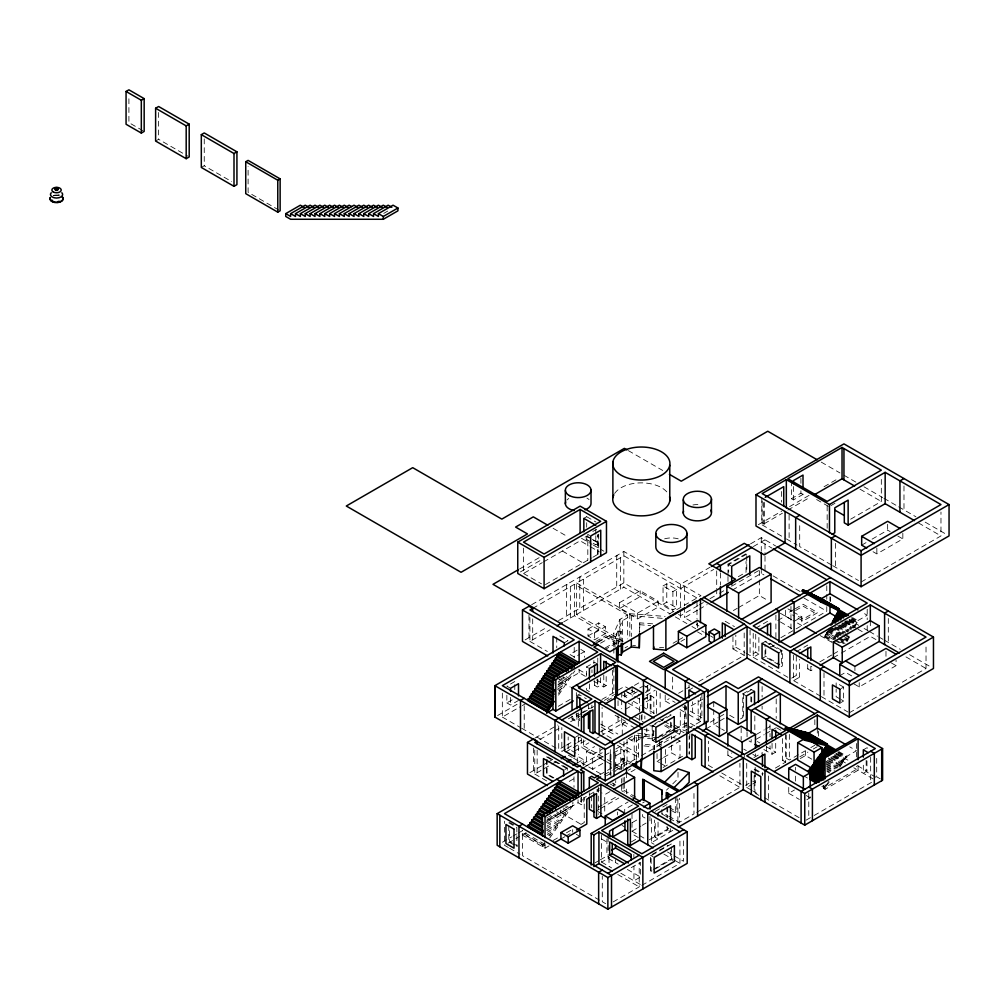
<?xml version="1.0" encoding="UTF-8"?>
<svg xmlns="http://www.w3.org/2000/svg" width="999" height="999" viewBox="0 0 999 999"><rect width="100%" height="100%" fill="white"/><g stroke="black" fill="none" stroke-linecap="round" stroke-linejoin="round"><path stroke-width="0.75" stroke-dasharray="5 3.75" d="M732.954 636.688L732.954 648.9L735.813 647.252L735.813 635.039M675.162 728.908L684.352 723.601L686.138 706.58L686.138 732.167M639.31 632.355L639.735 622.827L653.945 623.913M653.783 749.962L654.333 745.354L641.745 743.955M613.848 646.653L613.848 633.191L619.929 619.392L627.572 614.984L627.572 638.935M615.022 647.277L615.022 638.473L618.306 631.056L621.216 631.493L621.216 641.758M616.57 644.442L616.57 633.965L622.477 620.691L631.331 615.584L665.883 618.681M617.994 644.592L617.994 638.723L621.216 631.493M827.746 632.13L824.125 637.874L824.887 636.475L831.543 640.322M847.102 641.545L849.962 636.226M854.982 626.922L857.854 620.641L852.522 617.569M558.553 695.142L574.887 670.791M549.775 837.936L575.074 802.297M829.12 782.18L825.561 787.175L822.939 785.664M839.809 767.182L846.94 756.255L838.835 751.573M666.458 790.147L668.556 788.049M672.752 783.853L678.009 778.608L678.009 771.628M155.619 141.046L158.629 139.311L187.862 156.181M201.311 167.445L204.246 165.759L231.693 181.606M383.741 213.386L387.737 211.076M583.828 518.369L586.713 516.695M519.63 568.955L540.946 556.643M520.404 571.94L541.633 559.69M592.819 531.443L596.64 529.283M589.373 537.737L586.713 536.201L583.828 537.862L591.808 542.469M523.513 548.101L523.513 573.476L542.282 562.637M543.618 561.863L580.119 540.796L589.123 545.991M593.144 543.244L595.804 544.78L598.688 543.119L590.696 538.498M545.442 584.59L591.595 557.979M592.857 557.255L599.75 553.234M531.668 604.695L623.838 551.473L680.606 584.24L710.064 567.245M532.692 608.391L574.413 584.303L627.572 614.984M623.151 641.296L576.635 614.435L576.635 583.016L623.838 555.769L696.99 598.001M525.074 639.922L547.802 626.798M558.566 620.579L623.838 582.892L673.85 611.763M529.907 617.469L529.907 641.42L550.174 629.72M563.636 621.952L574.413 615.721L619.73 641.882M576.635 614.435L623.838 587.187L670.079 613.886M791.383 480.869L791.383 498.701L800.936 493.181L800.898 490.197M791.345 498.676L793.456 499.9L803.009 494.38L803.009 491.408M619.542 602.659L640.172 590.759L658.241 601.198L658.241 607.055L637.612 618.955L619.542 608.516L619.542 602.659L637.612 613.099L658.241 601.198M758.316 524.687L781.63 511.213M789.585 506.63L809.477 495.142M824.063 486.725L836.001 479.832M762.15 501.036L762.15 524.912L782.429 513.199M787.861 510.064L810.039 497.265M619.542 608.516L640.172 596.615L640.172 590.759M564.26 642.819L567.981 640.671L556.743 634.178M588.024 629.083L598.738 622.901L605.357 626.723L605.357 633.591L594.642 639.772L588.024 635.951L588.024 629.083L594.642 632.904L605.357 626.723M663.049 585.938L666.77 583.791L676.61 589.46L676.61 607.842L672.889 609.989L663.049 604.308L663.049 585.938L672.889 591.608L676.61 589.46M588.024 635.951L598.738 629.77L598.738 622.901M750.486 543.906L761.288 537.662L775.699 545.978M514.785 681.555L506.855 686.138L510.576 688.274M680.606 588.536L713.786 569.393M753.383 546.528L765.009 539.81L765.009 554.77M577.147 650.162L569.817 654.395L574.725 657.217L579.607 654.407M727.984 574.937L727.984 564.135L746.053 553.708M746.765 554.12L728.696 564.547L728.696 572.265M595.879 641.42L605.856 635.664L617.482 642.382L605.019 649.575M830.943 505.606L834.952 503.296M597.277 642.157L605.856 637.2L614.81 642.382L605.019 648.039M663.049 604.308L666.77 602.16L676.61 607.842M598.401 642.107L613.848 633.191M580.831 653.696L584.49 651.585L584.49 657.33M600.549 643.206L616.57 633.965M506.855 695.267L506.855 702.884L513.461 699.075M506.855 702.884L510.576 705.032L518.506 700.449M669.105 614.098L700.961 595.704L680.856 584.103M497.589 715.534L517.757 703.883M559.428 679.832L564.81 676.723M738.311 576.698L746.053 572.227L746.053 561.426M572.302 673.064L568.868 676.623L568.868 678.184L567.145 679.183L563.161 676.872M586.538 676.148L586.538 666.932L594.53 662.312L597.377 663.96M502.335 693.144L502.335 717.082L520.879 706.38M522.202 705.606L526.173 703.321M558.304 684.777L579.133 672.739L585.789 676.585M561.438 679.432L565.434 681.743L567.145 680.756L567.145 679.183M625.024 647.876L627.572 646.415M697.989 605.631L680.606 615.671L675.199 612.549M699.325 604.87L703.333 602.547M710.014 598.688L716.695 594.83L716.695 590.347M719.405 593.269L726.161 589.373M731.568 586.251L758.591 570.641M558.391 681.231L563.711 684.303L565.434 683.316L565.434 681.743M850.636 519.193L881.33 501.473L881.33 477.597M558.004 684.565L562 686.875L563.711 685.876L563.711 684.303M557.617 687.899L560.277 689.435L562 688.436L562 686.875M691.121 621.453L684.577 617.669L697.851 610.002M699.175 609.24L707.142 604.645M732.279 590.122L761.288 573.376L763.96 574.924M560.277 689.435L558.553 693.568M558.291 706.293L570.279 699.362M576.947 695.516L579.607 693.98M594.53 680.756L594.53 685.364L597.764 683.503L597.764 679.008M576.91 696.79L579.907 695.067L586.326 698.763M673.089 643.231L677.072 640.921M678.396 640.159L683.716 637.087M594.53 685.364L597.377 687.012L600.611 685.139L603.771 686.975L606.181 685.589L606.181 675.012M733.353 610.551L737.262 608.304M738.561 607.554L759.352 595.541L768.493 600.811M680.943 641.408L684.752 639.21M861.675 545.154L866.87 542.145M872.065 539.148L887.649 530.144L890.184 531.605M534.84 738.174L557.654 724.999M568.394 718.805L577.784 713.386M601.935 699.437L614.023 692.457M618.044 690.134L624.637 686.338L629.632 689.223M580.806 713.286L589.86 708.054M572.04 716.046L572.04 719.043L581.693 713.461M583.029 712.687L593.706 706.53M604.37 700.361L614.572 694.48M539.81 739.51L553.196 731.78M554.545 731.006L561.238 727.147M570.604 721.74L579.969 716.32M607.23 700.586L612.487 697.552M634.452 685.401L643.843 679.982M579.795 718.518L578.471 719.292L579.907 720.129L576.91 721.852L572.04 719.043M634.452 691.058L625.049 696.478L625.049 693.656M639.822 687.949L642.507 686.4M637.312 691.708L631.942 694.804L625.049 690.833M645.366 687.062L648.051 685.501M873.051 551.723L876.847 553.908L902.834 538.911L902.834 531.555M646.116 691.246L651.311 688.249M755.719 628.184L767.532 621.378M645.366 692.707L650.736 689.61L650.736 686.788M793.805 609.59L788.511 612.649L791.158 614.173M795.129 608.828L803.071 604.245L817.644 612.649L803.071 621.053L792.482 614.947M646.116 695.454L655.194 690.209M575.923 736.925L578.409 735.501M777.784 620.454L785.376 616.071L791.72 619.73M795.591 610.489L803.071 606.168L814.297 612.649L803.071 619.13L795.591 614.81M625.611 709.19L632.192 705.394L632.192 702.309M642.482 699.737L650.187 695.292L653.833 697.402L653.833 713.711M643.281 700.199L650.986 695.754L650.986 713.561M565.247 745.866L558.716 749.637L558.716 725.699M566.558 745.104L575.711 739.822M578.321 738.311L580.806 736.887M646.128 701.847L653.833 697.402M565.746 749.163L561.825 751.435L561.825 727.484M567.057 748.413L576.211 743.131M577.509 742.369L581.43 740.109M529.882 772.652L541.545 765.921M542.894 765.147L546.915 762.824M548.251 762.05L553.621 758.953M565.709 751.972L585.839 740.346M600.599 731.83L622.002 719.467M861.088 582.03L940.971 535.914L940.971 512.037M794.255 621.278L801.847 616.895L801.847 625.574L792.981 620.454M534.765 749.949L534.765 774.05L550.524 764.947M551.86 764.173L555.881 761.85M574.612 751.036L581.306 747.165L605.307 761.026M583.566 739.847L583.566 745.866L588.823 742.831M596.715 738.273L599.338 736.763M600.661 736.001L624.637 722.165L634.54 727.871M622.277 734.952L622.277 723.888L625.961 721.765M762.05 643.331L765.771 641.183L782.342 650.761L782.342 665.958L778.633 668.106M665.209 695.004L665.209 700.998L669.218 698.676M678.596 693.269L685.289 689.397M686.625 688.623L689.298 687.087M698.676 681.668L744.193 655.394L744.193 629.957M688.923 690.109L692.644 687.961M746.178 653.234L750.062 655.481L755.719 652.21L758.878 654.033L758.878 636.013M768.718 644.705L771.116 643.331M780.918 637.662L826.772 611.188L826.772 606.693M604.607 747.814L592.657 754.707L592.657 769.23L605.931 761.563L599.887 758.079L586.613 765.734L586.613 751.211L594.567 746.615M753.221 633.366L753.221 657.305L758.878 654.033M774.275 645.154L770.679 647.215L770.679 642.719M564.835 769.505L567.27 768.106L567.27 771.003M576.885 763.174L583.241 759.502L583.241 765.646M762.05 658.528L765.771 656.38L779.794 664.485M582.729 763.973L602.684 752.459M628.246 738.661L634.228 735.202L634.228 762.299M654.807 723.651L670.541 714.56M671.253 714.972L652.896 725.574L652.896 740.646L656.83 738.373M778.633 652.909L782.342 650.761M583.653 767.594L603.496 756.143M604.82 755.369L610.114 752.322L610.114 774.899M615.809 749.025L636.463 737.112L654.944 739.223M691.171 705.843L703.234 698.888M613.386 753.084L620.766 748.825L624.363 750.898L624.313 766.67M628.408 738.498L634.54 742.032L640.671 738.498M641.895 737.786L646.79 734.952L646.79 728.034M835.713 639.06L826.398 633.678L826.398 632.717L827.147 632.28L837.799 638.423M569.255 781.393L575.611 777.721M833.628 639.685L825.636 635.077L826.398 633.678M615.746 755.868L624.363 750.898M796.278 651.698L807.704 645.104M824.887 636.475L825.636 635.077M652.185 725.162L652.185 740.247L657.429 737.212M658.741 736.45L670.541 729.632L674.263 731.78M851.011 619.405L856.343 622.477L857.092 621.078L867.207 615.234L861.887 612.162M658.141 737.624L671.253 730.044L671.253 722.514M621.528 769.58L621.528 759.04L623.076 758.141L631.131 762.799M848.925 620.029L855.581 623.875L856.343 622.477M662.037 736.488L673.85 729.67M846.84 620.666L854.832 625.274L855.581 623.875M844.767 621.291L854.083 626.673L854.832 625.274M854.083 626.673L853.321 628.071L844.005 622.689M599.625 774.887L606.131 771.141M607.429 770.391L613.923 766.645M615.222 765.896L624.313 760.639L621.528 759.04M675.237 731.768L686.8 725.099L686.8 731.118M740.496 718.905L742.756 717.607L742.756 693.905L750.873 689.21L754.52 691.32M701.885 693.294L701.885 717.881L698.164 720.029L698.164 695.441M604.432 774.662L612.225 770.167M613.523 769.417L626.51 761.912L630.456 764.198M751.673 689.672L743.543 694.367L743.543 718.069M658.366 743.743L671.565 736.126L675.187 738.211M606.518 775.761L614.335 771.253M615.684 770.479L638.398 757.354L638.398 733.416M641.395 755.631L680.294 733.166L680.294 709.228M687.137 729.22L684.44 730.769L672.602 723.938M688.486 728.446L700.611 721.44L700.611 697.502M844.804 634.165L848.8 636.475L849.55 636.038L845.554 633.728M848.8 636.475L847.289 639.273L841.97 636.201M843.868 639.135L846.54 640.671L847.289 639.273M839.123 638.236L845.778 642.07L846.54 640.671M502.46 842.207L511.713 836.862M513.036 836.101L517.007 833.803M518.331 833.041L522.302 830.756M710.289 722.215L718.144 717.682M719.455 716.92L726.011 713.149M628.246 770.279L630.644 768.893M663.648 757.429L671.565 752.859L680.007 757.729L680.007 740.996L665.484 749.375L665.484 766.121L660.664 763.336M599.225 788.473L596.628 789.972L602.035 793.081M549.013 845.866L545.029 848.163L522.24 835.002L522.24 833.416L524.138 832.317M593.955 792.07L584.228 797.689L584.228 822.552L578.433 825.898M791.645 678.159L796.278 675.474L799.4 677.285L799.4 659.452M807.704 664.422L807.704 668.88L811.75 666.545M819.842 661.875L831.98 654.869M833.328 654.083L840.072 650.199M566.383 806.018L569.08 807.579L570.978 806.48L570.978 804.894L572.889 803.795L572.889 802.222M581.006 797.726L581.006 800.748L584.977 798.451M596.878 791.583L599.525 790.047M631.081 771.827L635.114 769.505M508.266 843.069L514.61 839.397M515.884 838.661L519.692 836.463M522.24 835.002L526.173 832.716M547.202 820.579L578.046 802.771L581.443 804.744L583.803 803.371L583.803 797.352M581.281 797.889L581.281 800.911L580.407 801.41L583.803 803.371M706.143 728.82L718.643 721.603M719.867 720.891L726.011 717.357M563.136 807.916L567.182 810.251L569.08 809.153L569.08 807.579M793.618 655.194L793.618 680.631L799.4 677.285M807.704 668.88L810.826 670.691L814.809 668.393M833.366 657.667L839.972 653.858M841.295 653.096L870.329 636.338L876.66 639.984M561.238 810.601L565.272 812.936L567.182 811.837L567.182 810.251M610.114 783.94L613.886 786.113L615.709 785.064L615.709 780.544M657.042 753.633L657.042 761.25L662.325 758.191M556.63 811.725L563.374 815.609L565.272 814.522L565.272 812.936M554.732 814.41L561.475 818.293L563.374 817.194L563.374 815.609M609.927 791.645L604.732 794.642L604.732 813.973M550.137 815.534L559.565 820.978L561.475 819.879L561.475 818.293M546.89 817.432L557.667 823.651L559.565 822.552L559.565 820.978M546.328 820.891L555.769 826.335L557.667 825.236L557.667 823.651M547.127 825.124L553.858 829.008L555.769 827.909L555.769 826.335M621.528 784.64L621.528 790.659L623.076 789.759L637.637 798.164M546.565 828.583L551.96 831.692L553.858 830.594L553.858 829.008M663.061 767.519L683.266 755.856M547.365 832.816L550.062 834.365L551.96 833.266L551.96 831.692M598.326 807.267L602.222 805.007M603.521 804.257L616.52 796.765M596.628 810.776L599.225 809.277M600.524 808.528L618.718 798.026M544.355 842.407L544.355 843.993L542.445 845.092L522.24 833.416M545.117 845.129L542.445 846.665L542.445 843.656M553.109 840.509L559.777 836.663M566.433 832.816L573.101 828.97M839.772 675.711L845.554 672.377L852.247 676.236M560.938 838.973L564.86 836.712M566.158 835.963L570.067 833.703M617.719 807.954L628.109 801.96M632.379 804.969L624.687 809.402L624.687 812.337M756.33 734.44L764.272 729.844M765.596 729.083L772.227 725.262M642.707 802.884L644.255 801.985M841.133 688.511L843.618 687.087L843.618 701.023L841.133 702.459M727.871 750.686L727.871 755.281L731.855 752.984M756.168 739.285L764.21 734.64M765.559 733.865L770.928 730.769M772.264 729.994L776.285 727.672M854.033 683.94L859.215 686.937L896.066 665.671L896.066 659.964M632.379 822.539L640.059 818.106M655.207 811.375L667.707 804.17M753.908 757.579L762.462 752.647M632.005 813.623L632.005 831.205L640.971 826.023M642.257 825.286L646.103 823.064M661.887 809.502L661.887 813.96L663.436 813.061L667.432 815.371M763.835 749.487L772.052 754.233L775.699 752.122L775.699 741.246M671.453 810.501L675.336 812.736L676.885 811.85L676.885 796.79M849.312 712.786L926.023 668.493L926.023 644.542M595.129 862.799L599.05 860.526M600.362 859.777L606.905 855.993L609.552 857.517M631.356 841.882L638.598 837.699L632.404 834.115M601.598 834.752L601.598 862.112L608.141 858.341L618.169 864.135M782.542 738.548L782.542 760.289L786.201 758.179L789.347 759.989L805.444 750.699M649.3 839.709L669.355 828.134M661.887 813.96L677.896 823.201L693.968 813.923L693.968 789.834M696.678 812.362L739.922 787.387L739.922 763.298M745.466 785.326L749.075 783.241M775.374 768.069L785.689 762.1L785.689 731.992M810.813 747.602L814.834 745.279M746.728 763.348L746.728 787.449L751.548 784.665M752.746 783.965L755.157 782.579L755.157 774.949M799.849 756.78L807.904 752.122M813.273 749.025L817.307 746.703M651.41 818.606L651.41 842.706L673.126 830.157M800.299 758.541L805.506 755.531L811.8 759.178M650.511 870.991L650.511 855.306L668.056 845.179M671.39 843.98L651.148 855.668L651.148 871.353L671.39 859.664L671.39 846.84M631.218 867.644L640.496 862.399L640.496 877.022L633.94 880.793L633.94 866.17M837.974 752.384L845.816 756.905L856.48 750.749L849.724 746.852M836.85 753.958L844.692 758.478L845.816 756.905M653.209 869.43L670.754 859.302L673.176 860.701M834.427 754.782L843.568 760.064L844.692 758.478M833.291 756.368L842.444 761.638L843.568 760.064M863.323 749.837L866.97 747.739L869.392 749.138M788.735 787.412L788.735 793.293L794.43 790.009M830.868 757.192L841.308 763.224L842.444 761.638M828.433 758.016L840.184 764.797L841.308 763.224M840.184 764.797L839.06 766.37L827.309 759.59M613.099 901.96L639.21 886.875L639.21 862.786M641.845 885.364L679.932 863.373L679.932 839.285M827.809 782.155L828.933 781.505M827.809 783.091L824.425 786.9L821.815 785.389M823.451 785.376L823.451 788.386L856.48 769.317L856.48 766.221M806.78 799.774L810.189 797.801L810.189 793.393M823.451 788.386L825.062 789.31L858.091 770.241L873.051 778.883M866.97 760.913L866.97 771.166L863.323 773.263L863.323 761.55M806.081 820.154L812.799 816.283M814.148 815.496L872.989 781.53M684.352 723.601L686.75 723.101M576.635 583.016L629.795 613.711L665.109 616.408M632.642 645.342L635.476 645.566M659.527 647.402L663.723 647.727M615.022 638.473L617.994 638.723M639.31 624.662L650.649 625.674M635.714 735.364L643.119 736.188M644.605 736.35L659.415 737.999M644.005 745.891L653.783 747.002M649.837 725.736L654.22 726.41M644.005 729.582L654.22 731.156M637.637 733.179L643.481 734.078M644.929 734.302L653.696 735.664L653.696 730.918M821.228 462.112L839.947 472.927M843.955 475.237L855.956 482.167M863.96 486.788L882.641 497.564M883.978 498.339L897.314 506.043M898.65 506.805L915.908 516.783M925.186 522.14L946.403 534.378M859.977 489.148L881.33 501.473M918.468 522.927L940.971 535.914M897.776 535.988L902.834 538.911M816.583 499.537L828.371 506.343M800.898 493.169L803.009 494.38M142.894 130.694L128.908 122.627L128.908 95.779M278.796 210.015L248.102 192.295L248.102 166.458M762.15 524.912L785.152 538.199M786.475 538.961L797.052 545.067M831.418 564.91L799.699 546.59L799.699 522.714M832.741 565.671L858.516 580.556M628.359 450.636L662.749 470.492M761.288 541.957L771.99 548.126M851.198 617.757L857.854 621.603M851.772 618.968L857.092 622.04M849.687 619.592L856.343 623.438M773.026 575.861L801.098 592.07M849.325 619.904L858.728 625.337M864.11 628.446L868.143 630.781M869.492 631.555L877.559 636.213M878.895 636.987L882.929 639.31M884.277 640.097L900.261 649.325M909.565 654.682L930.806 666.957M848.925 620.991L855.581 624.837M845.516 620.854L854.832 626.236M804.058 598.076L826.772 611.188M845.903 622.227L856.555 628.383M857.891 629.145L863.211 632.217M905.981 656.917L926.023 668.493M844.767 622.265L854.083 627.634M842.681 622.889L851.997 628.271M841.92 623.326L851.235 628.708M841.92 624.288L851.235 629.67M841.17 624.725L849.15 629.333M839.834 624.924L849.15 630.307M839.085 625.362L848.401 630.731M837.749 625.549L848.401 631.705M838.323 626.76L847.639 632.13M727.984 564.135L730.694 565.709M837 626.947L844.979 631.568M834.914 626.623L845.554 632.767M834.914 627.584L844.23 632.966M834.153 628.021L843.468 633.403M831.493 627.447L843.468 634.365M844.804 635.127L848.8 637.437M830.743 627.884L841.383 634.028M891.021 662.762L896.066 665.671M829.407 628.084L841.383 634.989M842.719 635.764L848.039 638.836M828.658 628.521L840.634 635.426M828.658 629.482L839.297 635.626M844.63 638.698L847.289 640.234M827.896 629.919L838.548 636.063M827.896 630.881L838.548 637.025M839.884 637.799L846.54 641.633M827.147 631.318L837.799 637.462M787.911 608.853L791.72 611.038M792.981 611.775L801.847 616.895M839.123 639.198L845.778 643.031L845.778 642.07M826.398 632.717L835.713 638.099M841.033 641.171L845.029 643.468M841.033 642.132L843.693 643.668M825.636 634.115L834.952 639.497M836.288 640.259L842.944 644.105M834.952 640.459L841.608 644.305M824.887 635.514L831.543 639.36M824.125 636.912L832.117 641.52M820.142 635.576L832.117 642.494M780.319 613.236L791.72 619.817M780.319 621.915L791.72 628.496M586.675 516.72L596.028 522.077M589.722 535.476L587.787 534.353L587.824 560.164M586.675 536.213L591.995 539.298M593.331 540.059L598.651 543.131M765.059 641.595L781.643 651.173L781.643 666.37M843.618 687.087L836.151 682.779L836.151 687.424M581.43 538.236L592.032 544.343M593.369 545.117L603.871 551.186M725.187 621.253L734.477 626.623M590.409 546.74L599.412 551.935M553.096 528.296L567.619 536.675M839.884 698.875L836.151 696.715L836.151 688.973M841.121 699.587L843.618 701.023M779.083 664.897L765.059 656.793L765.059 644.642M696.365 624.475L698.988 625.986M735.813 647.252L744.879 652.484M753.221 657.305L790.484 678.821M793.618 680.631L820.042 695.878M821.353 696.64L847.976 712.012M701.723 630.869L704.245 632.33M710.551 635.963L713.074 637.424M732.954 648.9L744.193 655.394M562.387 551.036L582.979 562.912M675.349 616.92L686.912 623.601M691.957 626.51L695.729 628.696M697.489 631.855L703.471 635.314M742.756 693.905L746.39 696.003M837.799 751.91L846.94 757.18M837.974 753.308L845.816 757.829M835.988 753.283L849.462 761.051M857.542 765.721L866.97 771.166M880.231 778.82L876.697 776.772L876.697 754.819M523.513 573.476L541.52 583.878M835.551 754.133L844.692 759.415M875.898 777.234L866.17 771.628L866.17 759.914M834.427 755.719L843.568 760.988M833.516 756.056L845.678 763.074M853.783 767.756L856.48 769.317M831.992 756.543L842.444 762.574M830.868 758.116L841.308 764.148M777.01 728.034L780.943 730.306M828.433 758.94L840.184 765.721M827.309 760.514L837.761 766.545M826.185 761.163L837.936 767.956M826.185 762.1L836.625 768.131M826.36 763.498L835.501 768.78M826.36 764.435L834.202 768.955M826.548 765.833L834.377 770.354M826.548 766.757L833.079 770.529M826.722 768.169L831.942 771.178M826.722 769.093L830.644 771.353M826.91 770.504L829.52 772.002M729.682 715.259L737.012 719.505M826.91 771.428L829.52 772.939M757.354 741.52L759.889 742.994M766.221 746.653L775.699 752.122M749.113 740.983L751.173 742.17L751.173 739.16M782.542 760.289L785.689 762.1M804.844 776.51L807.454 778.021M821.815 786.313L824.425 787.824L824.425 786.9M720.341 728.246L713.736 724.437L713.736 709.315M721.665 729.02L724.312 730.544M672.639 700.998L675.162 702.447M682.729 706.817L686.5 709.003M690.234 711.151L701.885 717.881M643.843 685.626L650.736 689.61M580.819 649.45L584.49 651.585M665.209 700.998L670.566 704.095M679.944 709.502L685.302 712.599L685.302 705.119M700.611 721.44L688.923 714.685L692.644 712.549L692.644 701.785M743.756 749.113L746.353 750.611M752.859 754.37L755.456 755.868L755.456 752.809M690.446 723.326L695.591 726.298M630.881 689.947L639.635 694.992M586.538 666.932L588.436 668.019M688.099 725.848L692.02 728.109M627.135 691.982L635.876 697.04M637.137 697.752L639.635 699.2M806.205 795.491L810.189 797.801M754.957 769.018L763.236 773.813M754.158 769.48L762.449 774.275M727.871 755.281L733.066 758.278M529.907 641.42L547.352 651.485M578.696 669.58L586.663 674.175M596.341 679.907L606.181 685.589M622.539 695.029L628.496 698.476M633.254 701.211L641.083 705.731M642.382 706.493L654.183 713.298M660.139 718.98L662.799 720.516M664.123 721.278L672.09 725.873M673.413 726.648L684.04 732.779M788.735 793.293L799.375 799.437M593.768 681.193L597.764 683.503M628.146 703.059L640.122 709.977M665.821 724.812L680.294 733.166M664.585 725.749L674.013 731.193M675.361 731.967L680.744 735.077M752.697 781.156L755.157 782.579M676.385 738.91L680.007 740.996M653.421 725.873L655.893 727.309M566.208 676.648L568.868 678.184M634.54 716.807L643.219 721.815M589.385 691.633L586.538 689.984L586.538 686.912M563.161 678.446L567.145 680.756M712.437 767.644L708.453 765.346L708.453 741.258M721.715 773.001L741.608 784.49M746.728 787.449L751.423 790.159M752.597 790.833L759.69 794.929M764.422 797.664L799.387 817.844M558.778 679.47L565.434 683.316M755.331 793.331L758.89 795.391M562.312 682.454L570.304 687.062M615.084 715.272L625.649 721.378M719.829 775.786L739.922 787.387M558.391 682.804L563.711 685.876M644.405 733.578L646.79 734.952M652.185 740.247L655.893 742.382M558.004 686.138L562 688.436M622.277 723.888L629.632 728.134M660.664 746.59L657.042 744.505L657.042 747.552M557.617 689.472L560.277 691.008M600.699 724.138L617.819 734.028M601.298 727.097L615.958 735.551M657.042 761.25L659.452 762.637M611.288 738.249L602.122 732.954L602.122 707.517M619.143 742.781L640.084 754.869M617.457 745.266L638.398 757.354M583.566 745.866L605.968 758.803M607.28 759.565L613.873 763.361M615.184 764.123L621.778 767.931M606.63 761.787L614.635 766.408M615.958 767.17L622.627 771.028M586.613 751.211L592.657 754.707M575.849 753.121L568.181 748.688L568.181 736.937M669.105 807.354L676.885 811.85M583.241 759.502L577.297 756.068L577.297 763.748M502.335 717.082L520.354 727.484M521.64 728.234L556.056 748.101M568.344 755.194L572.265 757.454M573.563 758.204L602.734 775.049M611.937 782.879L615.709 785.064M668.768 816.146L679.445 822.302L679.445 798.213M621.528 790.659L623.388 791.732M634.602 798.201L626.51 793.531L626.51 786.101M567.27 768.106L547.115 756.468L547.115 773.863L553.833 777.746M546.478 756.842L566.633 768.468M645.067 818.031L642.619 816.62L642.619 812.224M553.196 778.109L546.478 774.225L546.478 759.74M534.765 774.05L548.089 781.742M597.976 811.563L602.035 813.898M622.027 825.436L624.687 826.972M632.005 831.205L645.354 838.91M651.41 842.706L654.095 844.242M667.494 851.985L672.851 855.082M674.188 855.856L683.566 861.263L683.566 837.174M663.848 854.083L673.226 859.502M674.562 860.276L679.932 863.373M650.511 855.306L653.146 856.83M565.034 806.83L569.08 809.153M563.136 809.502L567.182 811.837M559.89 811.4L565.272 814.522M560.889 812.686L581.093 824.35M601.598 839.01L609.003 843.293M556.63 813.311L563.374 817.194M553.384 815.209L561.475 819.879M548.788 816.333L559.565 822.552M576.298 834.29L578.721 835.688M546.89 819.005L557.667 825.236M546.328 822.464L555.769 827.909M627.36 869.442L640.496 877.022M547.127 826.697L553.858 830.594M546.565 830.157L551.96 833.266M601.598 862.112L611.625 867.906M620.816 873.213L641.208 884.989M617.732 874.475L639.21 886.875M547.365 834.39L550.062 835.951L550.062 834.365M509.59 822.377L513.623 824.699M508.791 822.839L516.858 827.497L516.858 846.565M525.486 833.091L544.355 843.993M524.138 833.903L544.355 845.566M512.275 842.994L509.59 841.445L509.59 829.707M513.623 843.768L517.657 846.103M514.16 845.004L508.791 841.907L508.791 825.773M508.341 847.514L504.458 845.266L504.458 821.178M509.64 848.263L520.017 854.257M599.575 900.186L522.614 855.756L522.614 830.157M605.631 903.683L602.285 901.747L602.285 876.148M903.983 486.014L903.983 509.89M888.311 618.481L888.311 642.419M887.649 524.263L887.649 530.144M885.976 651.286L885.976 656.992M876.847 548.026L876.847 553.908M870.666 757.279L870.666 782.866M870.329 620.704L870.329 629.233M867.207 609.178L867.207 619.692M867.207 625.624L867.207 630.082M859.215 682.654L859.215 686.937M858.091 765.734L858.091 770.241M856.48 743.493L856.48 756.942M854.919 666.358L854.919 670.641M835.389 543.319L835.389 567.195M830.494 597.065L830.494 601.56M829.932 596.69L829.932 601.136M827.16 505.894L827.16 528.271M826.772 585.751L826.772 599.213M825.062 784.802L825.062 789.31M824 672.739L824 698.176M818.481 731.131L818.481 737.15M817.307 728.121L817.307 735.863M814.834 719.68L814.834 727.21M810.826 666.233L810.826 670.691M808.765 793.019L808.765 818.606M805.506 751.198L805.506 755.531M800.898 478.309L800.936 484.265M796.278 656.156L796.278 675.474M795.566 767.307L795.566 770.241M795.566 776.123L795.566 782.005M793.456 486.525L793.456 499.9M790.958 606.43L790.958 631.868M789.347 734.402L789.347 759.989M789.11 515.109L789.11 540.484M786.201 734.889L786.201 758.179M785.376 610.277L785.376 616.071M781.63 491.483L781.63 502.11M776.198 698.875L776.198 718.443M775.898 615.122L775.898 637.574M772.052 743.356L772.052 754.233M770.029 724.75L770.029 736.8M770.029 745.828L770.029 748.838M768.593 775.973L768.593 800.074M766.37 746.428L766.37 750.948M765.771 648.788L765.771 656.38M765.009 556.268L765.009 571.228M764.073 502.147L764.073 526.023M763.91 502.647L763.91 523.888L761.8 522.677L761.8 498.389M762.462 772.464L762.462 775.511M762.112 686.538L762.112 697.077M762.112 706.118L762.112 709.128M761.288 537.662L761.288 551.136M761.288 570.392L761.288 573.376M759.352 570.616L759.352 578.409M759.352 579.957L759.352 595.541M755.719 634.19L755.719 652.21M755.157 767.332L755.157 773.426M754.819 715.971L754.819 731.031M754.957 772.115L754.957 792.195M754.158 775.661L754.158 792.657M751.673 697.077L751.673 703.009M750.873 696.615L750.873 702.547M750.062 630.044L750.062 655.481M747.052 732.267L747.052 736.787M746.765 555.656L746.765 572.639M744.267 754.407L744.267 757.417M741.158 727.697L741.158 739.947M727.984 576.485L727.984 582.654M720.416 573.039L720.416 585.002M716.695 570.891L716.695 588.848M713.736 701.76L713.736 707.804M697.489 623.264L697.489 627.559M696.99 600.986L696.99 618.943M696.99 620.441L696.99 626.435M689.834 733.716L689.16 754.208L689.16 736.138M689.023 685.014L689.023 688.011M684.577 586.251L684.577 605.706M684.577 607.192L684.577 617.669M684.44 705.331L684.352 731.131M680.606 584.24L680.606 606.693M680.606 612.474L680.606 619.967M677.896 799.113L677.896 823.201M675.336 797.689L675.336 812.736M672.889 591.608L672.889 609.989M672.639 677.06L672.639 689.023M671.565 736.126L671.565 739.173M671.565 745.254L671.565 752.859M670.754 850.748L670.754 859.302M670.541 722.102L670.541 729.632M670.554 828.608L670.554 831.655L666.907 829.545L666.907 826.51M667.707 807.204L667.707 817.844M667.707 826.972L667.707 830.007L655.207 837.224L655.207 820.504M666.77 583.791L666.77 602.16M666.907 806.742L666.907 817.382M661.113 741.433L661.113 745.941M660.139 693.381L660.139 709.939M659.415 741.008L659.415 747.027M658.054 822.14L658.054 838.86L654.407 836.762L654.407 820.042M656.493 690.971L656.493 713.548M654.333 745.354L654.333 749.799M650.187 695.292L650.187 713.099M649.949 816.458L649.949 820.853M647.602 685.564L647.602 709.502M644.842 715.933L644.842 718.905M642.007 714.297L642.007 721.715M641.208 715.321L641.208 721.253M639.735 622.827L639.735 632.055M639.635 698.001L639.635 713.873M639.635 715.346L639.635 720.591M637.612 613.099L637.612 618.955M636.463 737.112L636.463 761.201M634.54 735.114L634.54 742.032M633.853 854.37L633.853 857.304M632.192 686.887L632.192 696.141M631.331 615.584L631.331 636.538M629.795 613.711L629.795 637.649M627.047 739.347L627.047 764.947M626.51 761.912L626.51 764.997M626.51 772.714L626.51 778.671M624.637 692.045L624.637 699.887M624.313 777.21L624.313 781.717M624.313 783.228L624.313 792.257M623.963 741.683L623.963 767.269M623.838 551.473L623.838 587.187M623.076 758.141L623.076 768.681M623.076 777.721L623.076 782.242M623.076 783.74L623.076 789.759M622.477 620.691L622.477 641.645M621.69 692.245L621.69 698.264M621.69 699.762L621.69 708.803M621.69 717.831L621.69 723.863M621.528 778.608L621.528 783.129M620.766 748.825L620.766 768.98M620.441 589.148L620.441 557.729L616.72 555.581L616.72 587M619.929 619.392L619.929 641.845M618.306 631.056L618.306 644.255M618.044 700.674L618.044 708.204M618.044 715.734L618.044 721.753M617.419 811.975L617.419 814.972M615.709 753.446L615.709 771.515M615.546 859.689L615.546 862.612M613.848 648.151L613.848 655.631M613.873 667.107L613.873 692.806M613.886 783.104L613.886 786.113M612.375 670.304L612.375 695.741M610.926 754.507L610.926 776.223M610.327 749.625L610.327 773.563M609.003 857.617L609.003 866.395M608.141 836.775L608.141 858.341M606.905 838.885L606.905 855.993M603.771 674.874L603.771 686.975M600.611 677.659L600.611 685.139M599.887 747.901L599.887 758.079M598.688 534.115L598.688 548.189M598.289 787.324L598.289 814.422M597.764 658.066L597.764 662.549M597.377 679.332L597.377 687.012M595.804 529.782L595.804 534.278M595.804 535.776L595.804 544.78M594.642 632.904L594.642 639.772M593.881 660.526L593.881 663.523M591.97 669.767L591.97 672.752M591.87 705.057L591.87 708.041M591.658 795.866L591.658 807.904M589.385 683.94L589.385 690.084M589.323 792.694L589.323 795.704M588.461 703.458L588.461 709.352M586.713 522.702L586.675 527.222M586.713 536.201L586.713 541.271M583.478 610.489L583.478 579.07L579.77 576.923L579.77 608.341M581.443 797.214L581.443 804.744M581.306 738.136L581.306 747.165M579.133 669.755L579.133 672.739M578.321 712.874L578.321 726.335M578.409 736.962L578.409 754.595M578.046 799.762L578.046 802.771M576.91 714.485L576.91 721.852M576.361 692.594L576.361 695.591M576.361 713.548L576.361 716.545M574.413 584.303L574.413 615.721M574.213 647.352L574.213 657.817M574 776.81L574 787.349M572.677 829.632L572.677 832.192M570.354 618.069L570.354 586.638L566.633 584.49L566.633 615.921M560.352 809.989L560.352 812.999M556.743 637.212L556.743 647.814M545.029 843.643L545.029 848.163M537.137 750.087L537.137 772.677M533.491 747.989L533.491 770.566M532.692 618.868L532.692 639.81M528.971 615.222L528.971 637.662M524.213 705.781L524.213 729.72M514.785 684.602L514.785 690.696M510.576 697.414L510.576 705.032M204.246 138.923L204.246 165.759M158.629 112.462L158.629 139.311M614.622 493.481A28.584 16.508 0 0 1 640.521 482.867A28.584 16.508 0 0 1 667.419 492.619M566.858 500.074A12.825 7.405 0 0 1 568.793 498.501M586.925 498.114A12.825 7.405 0 0 1 589.06 499.6M692.919 504.994A14.098 8.142 0 0 1 700.212 504.745M664.635 538.811A15.572 8.991 0 0 1 679.008 539.06M53.247 195.542A6.593 3.809 0 0 1 59.84 195.542M58.254 194.842A6.593 3.809 0 0 1 59.853 195.217M53.846 195.816A5.407 3.122 0 0 1 60.377 196.316M597.889 554.345L597.889 534.627L597.864 554.32"/><path stroke-width="1.5" d="M55.707 188.549L56.768 187.874M56.968 188.961L57.18 188.137M56.419 189.298L57.393 188.349M618.306 645.716L618.306 654.52L621.216 654.957L622.477 652.122L631.331 647.015L639.31 647.727L639.735 633.591M678.396 642.881L678.396 631.43L697.489 620.404L705.868 625.237L705.868 636.688L686.775 647.714L678.396 642.881L665.883 650.099L653.483 648.988L653.945 646.977M832.055 624.15L835.639 617.494M837.062 614.835L838.498 612.175M546.528 713.086L554.258 701.548M812.199 767.12L816.658 760.863M820.229 755.868L826.46 747.127M56.131 187.887L56.206 188.224A1.399 0.812 0 0 1 57.905 189.186A1.399 0.812 0 0 1 55.557 189.548A1.399 0.812 0 0 1 56.181 188.199L57.28 188.736M56.668 187.762C58.754 188.411 53.909 188.811 56.543 189.46M56.968 188.174L56.131 188.124M57.18 188.561C58.167 186.863 54.283 187.612 56.131 188.961M546.615 711.725L552.959 703.496M664.36 782.479L678.009 768.843L689.135 772.552L689.135 782.317L680.744 790.721M673.401 788.298L689.135 772.552M56.206 187.837L56.181 188.911M126.061 91.458L128.908 89.823L144.168 98.626L144.168 131.431L141.321 133.067L126.061 124.263L126.061 91.458L141.321 100.262L144.168 98.626M155.619 108.242L158.629 106.506L189.198 124.151L189.198 156.955L186.189 158.691L155.619 141.046L155.619 108.242L186.189 125.886L189.198 124.151M201.311 134.64L204.246 132.954L236.925 151.823L236.925 184.628L234.003 186.326L201.311 167.445L201.311 134.64L234.003 153.521L236.925 151.823M245.742 161.738L248.102 160.377L280.132 178.871L280.132 210.789L277.772 212.15L245.742 193.656L245.742 161.738L277.772 180.232L280.132 178.871M285.739 213.636L290.622 216.458L290.622 213.636L295.492 216.458L295.492 213.636L300.374 216.458L300.374 213.636L305.257 216.458L305.257 213.636L310.127 216.458L310.127 213.636L315.01 216.458L315.01 213.636L319.892 216.458L319.892 213.636L324.762 216.458L324.762 213.636L329.645 216.458L329.645 213.636L334.528 216.458L334.528 213.636L339.398 216.458L339.398 213.636L344.28 216.458L344.28 213.636L349.151 216.458L349.151 213.636L354.033 216.458L354.033 213.636L358.916 216.458L358.916 213.636L363.786 216.458L363.786 213.636L368.668 216.458L368.668 213.636L373.551 216.458L373.551 213.636L378.421 216.458L378.421 213.636L393.057 205.195L397.939 208.004L397.939 210.826L383.304 219.268L290.622 219.268L285.739 216.458L285.739 213.636L300.374 205.195L304.033 207.305M290.622 213.636L305.257 205.195L308.916 207.305M295.492 213.636L310.127 205.195L313.786 207.305M300.374 213.636L315.01 205.195L318.669 207.305M305.257 213.636L319.892 205.195L323.551 207.305M310.127 213.636L324.762 205.195L328.421 207.305M315.01 213.636L329.645 205.195L333.304 207.305M319.892 213.636L334.528 205.195L338.186 207.305M324.762 213.636L339.398 205.195L343.057 207.305M329.645 213.636L344.28 205.195L347.939 207.305M334.528 213.636L349.151 205.195L351.598 206.593M339.398 213.636L354.033 205.195L357.692 207.305M344.28 213.636L358.916 205.195L362.575 207.305M349.151 213.636L363.786 205.195L367.445 207.305M354.033 213.636L368.668 205.195L372.327 207.305M358.916 213.636L373.551 205.195L377.21 207.305M363.786 213.636L378.421 205.195L382.08 207.305M368.668 213.636L383.304 205.195L386.963 207.305M373.551 213.636L388.186 205.195L391.845 207.305M378.421 213.636L383.304 216.458L397.939 208.004M517.757 542.132L580.119 506.131L606.468 521.341L606.468 552.684L544.093 588.686L517.757 573.476L517.757 542.132L544.093 557.355L606.468 521.341M580.119 509.453L523.513 542.132L544.093 554.02L600.699 521.341L580.119 509.453L580.119 533.341M518.294 569.717L492.994 584.328L609.852 651.798L735.514 579.245L708.803 563.823L744.292 543.331L764.235 554.845L785.077 542.807L785.077 511.476M547.714 655.993L522.477 641.42L522.477 609.989L528.971 606.243L532.692 608.391L532.692 611.388M532.692 608.391L529.907 609.989L591.97 645.816L597.115 642.844M755.993 494.68L843.955 443.893L949.05 504.57L949.05 535.914L861.088 586.7L755.993 526.023L755.993 494.68L861.088 555.357L949.05 504.57M786.325 479.607L762.15 493.568L861.088 550.699L940.971 504.57L885.164 472.352L829.457 504.507L786.325 479.607L786.325 507.967M842.032 447.452L787.861 478.721L827.16 501.411L881.33 470.142L842.032 447.452L842.032 478.783L814.01 494.967M765.234 497.327L783.74 486.638L783.74 506.368M556.905 625.836L562.287 622.727M699.213 685.651L747.052 658.041L849.312 717.07L933.466 668.493L933.466 637.062L849.312 685.651L747.052 626.61L672.639 669.567L708.054 690.009L708.054 721.44L605.244 780.793L494.892 717.082L494.892 685.664L574.213 639.872L522.477 609.989M547.14 712.737L552.959 709.377L552.959 677.946L597.764 652.072L579.133 641.321L502.335 685.664L605.244 745.079L700.611 690.009M799.699 515.259L795.666 517.582L795.666 548.926M574.413 667.17L557.105 657.18L557.105 655.606L558.828 654.62L576.136 664.597M711.388 566.47L749.125 544.68M571.366 668.955L555.394 659.74L555.394 658.166L557.105 657.18M568.319 670.754L553.671 662.3L553.671 660.739L555.394 659.74M716.433 567.857L752.06 547.29M563.936 671.778L551.96 664.872L551.96 663.299L553.671 662.3M560.889 673.576L550.237 667.432L550.237 665.858L551.96 664.872M559.165 676.136L548.513 669.992L548.513 668.418L550.237 667.432M554.782 677.172L546.803 672.552L546.803 670.991L548.513 669.992M554.395 680.494L545.079 675.124L545.079 673.551L546.803 672.552M554.008 683.828L543.356 677.684L543.356 676.111L545.079 675.124M597.889 644.755L593.881 647.065L688.161 701.498L688.161 732.916M553.621 687.162L541.645 680.244L541.645 678.671L543.356 677.684M554.57 691.258L539.922 682.804L539.922 681.243L541.645 680.244M554.183 694.592L538.211 685.376L538.211 683.803L539.922 682.804M553.796 697.926L536.488 687.936L536.488 686.363L538.211 685.376M534.765 688.923L553.409 699.687L553.409 701.261L534.765 690.496L534.765 688.923L536.488 687.936M533.054 691.495L551.685 702.247L551.685 703.82L533.054 693.069L533.054 691.495L534.765 690.496M552.959 677.946L555.806 679.595L600.611 653.721L615.684 662.412L572.04 687.612L572.04 710.064M903.983 478.546L899.937 480.881L899.937 512.225M531.331 694.055L549.962 704.807L549.962 706.38L531.331 695.629L531.331 694.055L533.054 693.069M524.213 698.289L520.504 700.436L520.504 731.867M529.62 696.615L548.251 707.379L548.251 708.953L529.62 698.189L529.62 696.615L531.331 695.629M667.22 617.906L684.502 607.929M687.162 606.393L689.822 604.857M692.482 603.321L696.465 601.023M527.897 699.188L546.528 709.939L546.528 711.513L527.897 700.749L527.897 699.188L529.62 698.189M726.86 611.188L726.86 586.263L759.352 567.494L771.103 574.288L771.103 602.322L741.208 619.592M711.126 602.347L728.333 592.407M832.13 534.315L834.789 532.779L834.789 507.817L848.139 500.112L848.139 525.062L844.305 522.852L844.305 502.572M848.139 525.062L885.164 503.696L914.497 520.629M835.389 535.851L831.355 538.186L831.355 569.53M726.86 586.263L738.611 593.044L771.103 574.288M551.685 702.247L553.409 701.261M680.294 701.748L617.357 665.409L578.471 687.874L641.395 724.2M549.962 704.807L551.685 703.82M548.251 707.379L549.962 706.38M546.528 709.939L548.251 708.953M552.959 709.377L555.806 711.013L573.264 700.936M678.396 631.43L686.775 636.263L705.868 625.237M866.732 548.064L861.675 545.154L861.675 536.313L887.649 521.316L900.299 528.621M711.725 642.669L709.115 641.158L709.115 631.98L714.335 628.97L719.542 631.98L719.542 638.099M561.825 720.004L594.979 700.861L642.12 728.084L642.12 759.502M547.415 785.551L527.472 774.05L527.472 742.432L533.491 738.948L535.926 740.359M709.115 631.98L714.335 634.989L719.542 631.98M602.122 701.535L599.138 703.259L599.138 734.677M615.084 709.103L615.084 696.765L632.192 686.887L642.757 692.994L642.757 711.5L629.607 719.093M647.602 678.084L643.456 680.481L643.456 711.9M582.467 716.982L589.135 713.136M605.144 703.895L615.809 697.727L615.809 666.308L612.375 664.323M665.209 689.023L665.209 669.567L744.193 623.963L747.052 626.61L747.052 658.041M839.21 609.877L838.298 610.401L820.966 602.097L802.322 591.333L802.322 590.372L803.246 589.847L824.425 601.873M820.691 600.349L828.258 604.632L828.258 603.658L826.435 603.758L826.435 602.784L805.981 591.158L805.069 591.683L805.069 590.721M830.494 577.622L750.062 624.063L703.608 597.24M805.981 591.158L805.981 592.12L806.892 591.595L806.892 592.557L808.715 592.469L828.496 603.958M808.715 592.469L808.715 593.431L810.539 593.344L832.554 606.043M829.932 581.593L753.221 625.886L790.484 647.402L867.207 603.109L829.932 581.593L829.932 593.718L857.891 609.865M615.084 696.765L625.649 702.871L642.757 692.994M813.273 595.616L815.109 595.529M758.878 630.007L770.679 623.201L770.679 636.713M819.667 598.688L820.579 598.151L839.21 608.915L839.21 610.839M829.932 593.718L820.579 599.125L820.579 598.151M802.322 590.372L820.966 601.123L821.877 600.599L822.789 601.997L823.7 601.473L823.7 602.434L824.612 601.91L824.612 602.872L826.435 602.784M589.86 711.001L589.86 731.655L592.969 733.453L594.979 732.279L612.225 742.245M689.023 679.033L685.302 681.181L685.302 699.138M561.238 758.765L565.247 756.443M828.258 604.632L830.082 604.532L829.932 613.011L780.306 641.658M831.156 605.494L838.298 609.44L838.298 608.478L837.387 609.003L837.387 608.041L836.475 608.566L836.475 607.604L835.564 608.129L835.564 607.167L834.652 607.692L834.652 606.73L833.74 607.255L833.74 606.293L832.829 606.818L832.829 605.856L831.917 606.381L831.917 605.419L830.993 605.943L830.993 604.982L830.082 605.506L821.19 600.449M567.12 761.937L570.928 759.74M838.298 609.44L839.21 608.915M844.367 616.52L837.711 612.674L837.711 611.713L838.461 611.276L846.453 615.896M573.064 765.371L575.611 763.91M843.606 617.919L836.95 614.085L837.711 612.674M841.52 618.556L836.2 615.484L836.95 614.085M840.771 619.954L835.439 616.883L836.2 615.484M494.892 685.664L605.244 749.375L708.054 690.009M838.685 620.579L834.689 618.281L835.439 616.883M836.6 621.216L833.94 619.68L834.689 618.281M580.069 765.509L577.41 767.045L534.765 742.432L537.137 741.058L537.137 744.068M651.41 811.076L687.212 831.755L687.212 863.373L607.867 909.177L497.165 845.266L497.165 813.648L574 769.292L581.443 773.126L583.803 771.752L583.803 791.333M707.667 692.107L726.011 681.53L738.236 688.586L758.478 676.91L882.604 748.576L882.604 780.194L804.744 825.137L743.281 789.66L678.284 827.184M835.838 622.614L833.178 621.078L833.94 619.68M830.918 625.274L833.178 621.078M583.653 767.594L580.407 769.792L583.803 771.752M707.255 696.565L726.011 685.739L738.236 692.794L762.112 679.008M575.349 797.664L556.48 786.775L556.48 785.189L558.379 784.09L578.596 795.766M849.312 717.07L849.312 681.355L926.023 637.062L870.329 604.907L789.897 651.348L789.897 682.779M570.741 798.788L554.582 789.447L554.582 787.874L556.48 786.775M567.494 800.686L552.672 792.132L552.672 790.546L554.582 789.447M564.248 802.584L550.774 794.804L550.774 793.231L552.672 792.132M561.001 804.495L548.863 797.489L548.863 795.903L550.774 794.804M707.404 705.406L713.736 701.76L726.947 709.39L726.947 732.067L719.367 736.45L706.143 728.82L702.384 730.993M557.742 806.393L546.965 800.162L546.965 798.588L548.863 797.489M799.4 653.508L810.826 646.902L810.826 660.289M555.844 809.065L545.067 802.846L545.067 801.26L546.965 800.162M552.597 810.976L543.156 805.531L543.156 803.945L545.067 802.846M589.323 788.174L589.323 777.634L591.658 776.285L594.43 777.896L598.326 775.649M549.35 812.874L541.258 808.203L541.258 806.63L543.156 805.531M544.742 813.998L539.36 810.888L539.36 809.302L541.258 808.203M542.844 816.67L537.45 813.561L537.45 811.987L539.36 810.888M820.104 665.334L833.366 657.667L833.366 642.045L870.329 620.704L879.195 625.824L879.195 641.445L839.772 664.298L839.772 675.711M600.524 776.91L596.628 779.158L648.026 808.828L743.281 753.833M542.295 820.129L535.551 816.245L535.551 814.66L537.45 813.561M888.311 611.001L884.59 613.149L884.59 644.567M543.081 824.362L533.653 818.918L533.653 817.344L535.551 816.245M522.614 824.138L518.968 826.235L518.968 857.854M542.532 827.821L531.743 821.603L531.743 820.017L533.653 818.918M542.445 836.126L542.445 815.047L598.289 782.804L589.323 777.634M543.319 832.067L529.845 824.287L529.845 822.701L531.743 821.603M707.467 706.905L719.367 713.773L726.947 709.39M542.769 835.514L527.947 826.96L527.947 825.374L529.845 824.287M542.445 815.047L545.029 816.545L600.874 784.302L638.598 806.081L591.196 833.441L591.196 865.059M833.366 642.045L842.232 647.165L879.195 625.824M605.731 784.715L626.51 772.714L634.602 777.397L634.602 798.201L640.009 801.323M747.052 730.756L747.052 708.179L776.198 691.345M824 666.745L820.279 668.893L820.279 700.324M708.453 733.728L705.107 735.664L705.107 767.282M613.823 789.397L634.602 777.397M727.235 718.056L738.236 724.412L746.39 719.705L746.39 696.003L754.52 691.32L754.52 704.645M653.783 751.448L653.783 770.704L661.113 771.54L686.8 756.718L691.895 759.652L695.242 757.717L695.242 735.276M727.871 746.091L727.871 733.84L741.158 726.173L755.456 734.427L755.456 748.214M560.938 838.973L560.938 832.567L572.677 825.786L579.932 829.982L579.932 836.388L568.194 843.156L560.938 838.973L554.308 842.794M770.029 717.22L766.37 719.33L766.37 743.418M576.523 829.969L586.8 824.038L586.8 799.175L596.528 793.568L596.528 818.418L593.955 816.932L593.955 793.631M596.528 818.418L600.874 815.921L605.968 818.855M632.005 799.712L634.602 798.201M560.938 832.567L568.194 836.75L579.932 829.982M605.232 816.021L617.419 808.978L624.962 813.323L612.762 820.366L605.232 816.021L605.232 825.012M636.213 802.746L642.619 799.05L649.949 803.271L649.949 809.128M727.871 733.84L742.17 742.095L755.456 734.427M591.196 833.441L593.818 834.952L598.925 832.005L642.856 857.367L642.856 888.985M679.932 831.755L639.672 808.516L601.598 830.494L641.845 853.745L683.566 829.645M643.543 806.967L649.949 803.271M835.364 750.873L826.223 745.591L804.844 740.296L785.251 728.983L785.251 728.059L786.375 727.409L805.968 738.723L805.968 739.647L808.216 739.272L754.819 708.441M807.092 738.998L787.499 727.684L786.375 728.333L786.375 727.409M818.481 711.55L788.623 728.895L788.623 727.971L787.499 728.621L787.499 727.684M810.464 739.834L790.883 728.521L789.759 729.17L789.759 728.246L809.34 739.56L809.34 740.484L812.724 740.396L812.724 741.32L813.848 740.671L813.848 741.595L814.972 740.946L814.972 741.882L816.096 741.233L816.096 742.157L817.219 741.508L817.219 742.432L818.343 741.782L818.343 742.719L821.727 742.619L821.727 743.556L822.851 742.906L822.851 743.83L823.975 743.181L823.975 744.105L825.099 743.456L825.099 744.392L826.223 743.743L826.223 744.667L827.347 744.018L827.347 745.878M812.537 740.846L792.007 728.808L790.883 729.457L790.883 728.521M823.451 779.357L823.451 756.767L856.48 737.699L817.307 715.084L746.728 755.831L804.744 789.31M794.255 730.294L795.379 729.645L814.972 740.946M816.096 741.233L796.503 729.919L795.379 730.569L795.379 729.645M627.434 831.255L624.962 829.819L612.762 836.862L612.762 829.37M817.219 741.508L797.627 730.194L796.503 730.843L796.503 729.919M820.416 742.794L798.763 730.481L797.627 731.131L797.627 730.194M819.467 742.07L799.887 730.756L798.763 731.405L798.763 730.481M820.604 742.344L801.011 731.031L799.887 731.68L799.887 730.756M802.135 732.242L803.258 731.593L822.851 742.906M755.157 759.702L764.922 754.07L764.922 767.794M823.975 743.181L804.382 731.867L803.258 732.517L803.258 731.593M825.099 743.456L805.506 732.155L804.382 732.804L804.382 731.867M806.63 733.353L807.766 732.704L827.347 744.018M845.678 744.505L817.307 728.121L807.766 733.641L807.766 732.704M611.625 850.261L615.546 847.989L631.306 857.092M811.538 768.056L797.689 760.052L797.689 742.707L804.207 738.948M785.251 728.059L804.844 739.372L805.968 738.723M804.295 737.949L808.216 740.209L809.34 739.56M631.218 860.301L631.218 854.42L609.64 841.957L609.64 855.181L612.262 853.658L628.458 863.011M593.818 866.57L598.925 863.623L612.362 871.378M627.734 819.093L627.734 843.968L630.381 845.491L639.672 840.134L653.121 847.901M768.593 768.456L764.959 770.554L764.959 802.172M602.285 870.129L598.638 872.227L598.638 903.845M774.325 771.515L797.165 758.328M797.689 742.707L814.06 752.16L821.877 747.652L821.877 753.433M827.347 744.942L826.223 746.528L834.065 751.048M788.735 780.069L788.735 768.306L795.566 764.36L822.589 780.069M832.941 752.622L825.099 748.101L826.223 746.528M607.867 873.351L639.21 855.256M830.506 753.446L823.975 749.687L825.099 748.101M829.382 755.032L822.851 751.26L823.975 749.687M826.947 755.856L821.727 752.834L822.851 751.26M824.512 756.68L820.604 754.42L821.727 752.834M823.388 758.253L819.467 755.993L820.604 754.42M497.165 813.648L607.867 877.559L687.212 831.755M823.576 760.589L818.343 757.579L819.467 755.993M823.75 762.924L817.219 759.153L818.343 757.579M823.938 765.259L816.096 760.726L817.219 759.153M824.113 767.582L814.972 762.312L816.096 760.726M824.287 769.917L813.848 763.885L814.972 762.312M823.164 771.503L812.724 765.471L813.848 763.885M823.451 756.767L825.062 757.692L858.091 738.623L875.311 748.576L801.098 791.42L801.098 823.039M823.351 773.825L811.6 767.045L812.724 765.471M823.526 776.161L810.464 768.618L811.6 767.045M823.713 778.496L809.34 770.204L810.464 768.618M808.216 771.777L809.34 770.204M788.735 768.306L803.358 776.747L810.189 772.801L810.189 786.038M693.331 728.87L804.744 793.518L882.604 748.576M56.181 188.187L56.543 188.524M56.768 188.823L56.356 188.749M639.622 724.15L642.544 724.612M666.433 795.741L669.218 796.665M57.018 187.962L57.393 188.549M802.322 591.333L809.003 594.53M817.219 459.802L767.769 431.243L681.268 481.193L669.367 474.313M842.032 478.783L854.632 486.063M834.914 510.127L844.093 515.422M861.675 536.313L874.325 543.618M627.035 449.875L624.387 448.351L501.823 519.118L412.712 467.669L346.291 506.018L461.063 572.29L527.484 533.928L515.609 527.072L533.304 516.858L547.814 525.249M777.035 546.753L933.466 637.062M773.326 548.901L826.772 579.77M838.298 608.478L817.844 596.84L818.755 598.251M835.564 607.167L816.021 595.966L816.932 597.377M833.74 606.293L813.273 594.655L812.362 595.179L812.362 594.218L810.539 594.305L810.539 593.344M836.55 608.341L848.538 615.259M830.244 605.057L835.564 608.129M827.085 603.408L831.493 606.043M812.786 595.516L815.446 597.052M816.358 597.489L820.354 599.787M847.776 615.696L838.461 610.314L838.461 611.276M808.715 593.431L811.375 594.967M814.035 596.503L816.707 598.039M828.983 605.032L838.298 610.401M806.892 592.557L809.552 594.093M811.3 595.192L817.956 599.038M818.868 599.475L821.528 601.011M822.439 601.448L826.435 603.758M822.789 601.997L804.158 591.246L804.158 590.284L803.246 590.809L803.246 589.847M837.711 611.713L845.691 616.321M836.95 613.111L843.606 616.957M836.2 614.51L841.52 617.594M835.439 615.921L840.771 618.993M770.654 578.783L800.049 595.754M829.932 613.011L835.264 616.083M879.195 641.445L899.3 653.059M834.689 617.32L838.685 619.617M896.066 654.258L885.976 648.426L854.919 666.358L845.554 660.963M833.94 618.718L837.924 621.016M833.178 620.117L835.838 621.653M832.429 621.515L835.089 623.051M790.958 600.449L794.105 602.272L794.105 633.691M716.695 563.411L720.416 565.559L720.416 571.54M775.898 609.14L779.045 610.963L779.045 642.382M805.494 627.122L816.146 633.266M833.366 657.667L842.232 662.787L842.232 647.165M839.772 664.298L859.215 675.524M595.804 525.287L583.828 518.369L583.828 531.868M793.618 649.2L850.149 681.705M744.193 623.963L700.461 598.713L700.461 622.664M732.954 629.045L722.327 622.901L722.327 638.186M705.506 633.054L709.29 635.239M814.834 713.661L758.478 681.118L758.478 702.197M870.666 751.248L874.312 753.358L874.312 784.977M868.181 752.647L863.323 749.837L863.323 757.167M826.223 743.743L806.63 732.429L805.506 733.079L805.506 732.155M815.871 738.311L818.568 739.872M826.673 744.555L836.138 750.012M809.427 735.339L815.958 739.11M819.879 741.37L822.489 742.881M823.975 744.105L802.135 731.318L801.011 731.967L801.011 731.031M809.789 736.288L812.399 737.799M815.009 739.31L817.619 740.821M820.241 742.319L822.851 743.83M810.152 737.237L812.761 738.748M815.733 741.208L818.343 742.719M813.848 740.671L794.255 729.357L793.131 730.007L793.131 729.083L812.724 740.396M799.113 732.354L801.735 733.865M804.345 735.376L806.955 736.875M812.175 739.897L816.096 742.157M825.099 747.177L832.941 751.698M801.91 734.34L804.52 735.851M807.13 737.349L809.752 738.86M812.362 740.371L814.972 741.882M807.492 738.311L811.413 740.571M807.854 739.26L810.464 740.759M810.539 741.108L821.877 747.652M823.975 748.75L830.506 752.522M797.764 734.178L800.386 735.676M788.81 729.37L791.42 730.881M794.03 732.392L796.64 733.89M791.595 731.355L799.437 735.876M821.353 749.038L824.063 750.599M822.851 750.336L829.382 754.095M747.052 708.179L785.689 730.481L744.267 754.407L696.877 727.047M821.727 751.91L828.258 755.681M820.604 753.483L825.823 756.505M819.467 755.069L823.388 757.329M781.23 734.677L772.052 729.382L772.052 738.698M818.343 756.643L823.576 759.665M665.209 669.567L704.332 692.157L704.332 723.588M817.219 758.229L823.75 761.987M816.096 759.802L823.938 764.322M814.972 761.375L824.113 766.658M695.529 693.918L688.923 690.109L688.923 697.789M813.848 762.961L824.287 768.993M812.724 764.535L823.164 770.566M811.6 766.121L823.351 772.901M810.464 767.694L823.526 775.236M593.394 642.856L595.978 644.355M809.34 769.267L823.713 777.572M808.216 770.853L823.888 779.894M809.702 773.938L821.453 780.719M809.702 774.862L820.154 780.893M754.969 744.367L758.765 746.565M809.889 776.273L819.03 781.543M809.889 777.197L819.03 782.479M811.188 778.883L816.42 781.892M810.064 778.596L816.595 782.367M810.064 779.532L816.595 783.303M611.351 665.659L603.771 661.276L603.771 670.341M808.765 786.987L812.412 789.098L812.412 820.716M560.551 652.047L579.183 662.812M577.459 663.798L558.828 653.046L558.828 654.62M557.105 655.606L574.413 665.596M555.394 658.166L572.689 668.156M642.757 711.5L653.983 717.981M553.671 660.739L568.319 669.18M551.96 663.299L566.595 671.753M550.237 665.858L562.212 672.777M548.513 668.418L559.165 674.575M576.361 685.114L579.795 687.1M546.803 670.991L557.442 677.135M572.04 687.612L591.87 699.063L554.994 720.354L554.994 751.785M545.079 673.551L554.395 678.933M713.136 771.927L701.635 765.284L701.635 739.847L691.895 734.228L691.895 759.652M543.356 676.111L554.008 682.255M587.175 702.722L576.91 696.79L576.91 708.591M541.645 678.671L553.621 685.589M539.922 681.243L554.57 689.697M538.211 683.803L554.183 693.019M578.321 706.892L581.43 708.678L581.43 731.131M536.488 686.363L553.796 696.353M693.968 782.304L697.614 784.402L697.614 816.021M610.327 742.145L614.048 744.292L614.048 775.711M632.479 763.573L679.445 790.684M631.78 764.959L677.896 791.583M671.453 795.441L666.258 792.444L666.258 798.463M527.472 742.432L574 769.292M556.705 779.27L580.494 793.081M578.596 794.18L558.379 782.517L558.379 784.09M552.872 781.393L543.468 775.961L543.468 758.578L563.623 770.204L563.623 776.011M556.48 785.189L576.685 796.865M554.582 787.874L573.438 798.763M594.455 812.212L589.323 809.252L589.323 797.202M552.672 790.546L570.192 800.661M550.774 793.231L565.596 801.785M548.863 795.903L562.35 803.683M546.965 798.588L559.09 805.594M608.141 835.226L610.614 836.65M545.067 801.26L555.844 807.492M543.156 803.945L552.597 809.39M541.258 806.63L550.686 812.075M539.36 809.302L547.44 813.973M537.45 811.987L544.193 815.871M609.64 855.181L624.475 863.748M535.551 814.66L542.295 818.556M533.653 817.344L543.081 822.789M531.743 820.017L542.532 826.248M529.845 822.701L543.319 830.481M527.947 825.374L542.769 833.94M885.164 472.352L885.164 503.696M881.705 749.088L881.705 780.706M870.329 604.907L870.329 620.704M861.088 550.699L861.088 586.7M858.091 738.623L858.091 759.702M843.955 448.563L843.955 479.895M829.457 504.507L829.457 532.867M825.062 757.692L825.062 778.77M820.966 601.123L820.966 602.097M817.307 715.084L817.307 728.121M817.307 742.057L817.307 745.154M814.06 752.16L814.06 765.172M808.216 739.272L808.216 740.209M807.704 648.076L807.704 658.478M804.844 739.372L804.844 740.296M804.744 793.518L804.744 825.137M803.358 776.747L803.358 789.984M803.009 488.436L803.009 475.062L793.456 480.581L793.456 483.553M792.007 728.808L792.007 729.732M780.319 723.838L780.319 693.731L751.173 710.551L751.173 733.141M775.699 730.381L775.699 738.149M767.532 624.375L767.532 634.889M762.462 754.17L762.462 766.37M761.288 552.435L761.288 568.893M760.788 799.762L760.788 776.598L751.31 771.128L751.31 794.292M749.762 574.375L749.762 555.856L731.705 566.283L731.705 584.802M743.281 789.66L743.281 758.041L647.764 813.186L647.764 844.804M742.17 742.095L742.17 754.345M738.611 593.044L738.611 617.969M738.236 692.794L738.236 724.412M726.011 685.739L726.011 709.827M725.187 624.313L725.187 636.538M720.416 586.5L720.416 596.977M719.367 713.773L719.367 736.45M714.335 634.989L714.335 641.108M711.45 498.913L711.45 512.237M706.143 721.253L706.143 728.82M686.962 533.354L686.962 546.79A15.572 8.991 0 0 1 671.59 555.894A15.572 8.991 0 0 1 655.819 547.015L655.819 533.578M686.775 636.263L686.775 647.714M686.8 732.617L686.8 756.718M683.291 499.875L683.291 513.199M670.554 822.527L670.554 805.806L658.054 813.024L658.054 816.058M669.767 465.222A28.584 16.508 0 0 1 624.575 476.91A28.584 16.508 0 0 1 629.645 448.464A28.584 16.508 0 0 1 669.767 465.222L669.767 501.048M667.807 793.056L667.807 799.075M665.883 618.681L665.883 650.099M662.262 790.159L662.262 794.355M661.887 802.085L661.887 790.221L642.707 779.158L642.707 799.912M661.113 747.452L661.113 771.54M653.483 625.923L653.483 648.988M644.255 779.744L644.255 800.511M641.745 758.765L641.208 769.267L641.208 758.903M639.672 808.516L639.672 840.134M639.31 633.89L639.31 647.727M636.463 761.201L636.463 767.22M631.331 639.535L631.331 647.015M630.381 845.491L630.381 819.055L609.552 831.081L609.552 835.751M626.51 768.081L626.51 772.714M625.649 702.871L625.649 715.209M624.962 820.828L624.962 829.819M622.477 643.144L622.477 652.122M621.216 643.219L621.216 654.957M617.994 646.053L617.994 662.187M617.357 665.409L617.357 695.341M616.57 647.427L616.57 660.901M615.546 845.166L615.546 847.989M612.887 461.838L612.887 497.677M612.262 843.368L612.262 853.658M611.513 907.08L611.513 875.461L504.458 813.648L578.046 771.153L578.046 792.232M607.867 877.559L607.867 909.177M606.181 661.413L606.181 668.968M605.244 749.375L605.244 780.793M600.874 784.302L600.874 815.921M600.736 555.981L600.736 530.207L590.671 536.026L590.671 561.8M600.611 653.721L600.611 671.678M598.925 832.005L598.925 863.623M597.377 673.176L597.377 663.96L589.385 668.568L589.385 679.332M594.979 700.861L594.979 732.279M594.53 665.384L594.53 676.148M593.818 834.952L593.818 865.059M592.969 733.453L592.969 709.839L583.916 715.072L583.916 732.779M591.021 489.897L591.021 503.271A12.825 7.405 0 0 1 585.014 509.815M588.461 712.299L588.461 728.521M581.443 773.126L581.443 794.205M579.795 697.577L579.907 706.855M579.133 641.321L579.133 662.262M568.194 836.75L568.194 843.156M565.372 490.447L565.372 503.808M564.26 645.841L564.26 642.819L553.021 636.326L553.021 652.996M560.289 781.418L560.289 782.991M555.806 679.595L555.806 711.013M545.029 816.545L545.029 837.624M544.093 557.355L544.093 588.686M518.506 695.891L518.506 683.703L510.576 688.274L510.576 691.32M499.837 815.184L499.837 846.802M495.067 685.751L495.067 717.182M383.304 216.458L383.304 219.268M277.772 180.232L277.772 212.15M234.003 153.521L234.003 186.326M186.189 125.886L186.189 158.691M141.321 100.262L141.321 133.067M669.555 496.753A28.584 16.508 0 0 1 639.635 515.834A28.584 16.508 0 0 1 613.836 494.842M574.263 510.589A12.825 7.405 0 0 1 565.684 501.885M710.751 510.152A14.098 8.142 0 0 1 698.214 520.841A14.098 8.142 0 0 1 683.553 511.076M62.263 196.616A6.593 3.809 0 0 1 57.405 202.298A6.593 3.809 0 0 1 50.175 197.527M62.25 196.928A6.593 3.809 0 0 1 57.405 202.61A6.593 3.809 0 0 1 50.175 197.852M61.863 192.732A6.131 3.546 0 0 1 56.543 198.039A6.131 3.546 0 0 1 51.236 192.732M59.253 201.224A5.407 3.122 0 0 1 57.942 201.536M52.722 200.724A5.407 3.122 0 0 1 51.861 200.075M663.661 653.184L649.475 661.375L663.661 669.567L677.846 661.375L663.661 653.184M663.661 655.394L653.296 661.375L663.661 667.357L674.025 661.375L663.661 655.394M674.263 716.708L655.893 727.309L655.893 742.382L674.263 731.78L674.263 716.708M674.4 845.728L654.158 857.404L654.158 873.089L674.4 861.413L674.4 845.728M778.633 652.909L762.05 643.331L762.05 658.528L778.633 668.106L778.633 652.909M839.897 689.235L832.429 684.927L832.429 698.863L839.897 703.171L839.897 689.235M574.687 737.637L564.472 731.743L564.472 750.836L574.687 756.743L574.687 737.637M514.01 829.133L505.944 824.475L505.944 843.543L514.01 848.201L514.01 829.133M688.011 505.482A14.098 8.142 0 0 0 711.188 501.023A14.098 8.142 0 0 0 692.919 491.67A14.098 8.142 0 0 0 688.011 505.482M660.514 539.91A15.572 8.991 0 0 0 686.475 535.689A15.572 8.991 0 0 0 667.17 524.812A15.572 8.991 0 0 0 660.514 539.91M569.467 495.604A12.825 7.405 0 0 0 590.696 491.833A12.825 7.405 0 0 0 574.425 483.091A12.825 7.405 0 0 0 569.467 495.604M55.844 190.272A1.399 0.812 0 0 0 57.942 189.573A1.399 0.812 0 0 0 55.844 188.873A1.399 0.812 0 0 0 55.844 190.272M53.234 191.958A4.683 2.71 0 0 0 61.076 190.747A4.683 2.71 0 0 0 55.332 187.425A4.683 2.71 0 0 0 53.234 191.958"/></g></svg>
